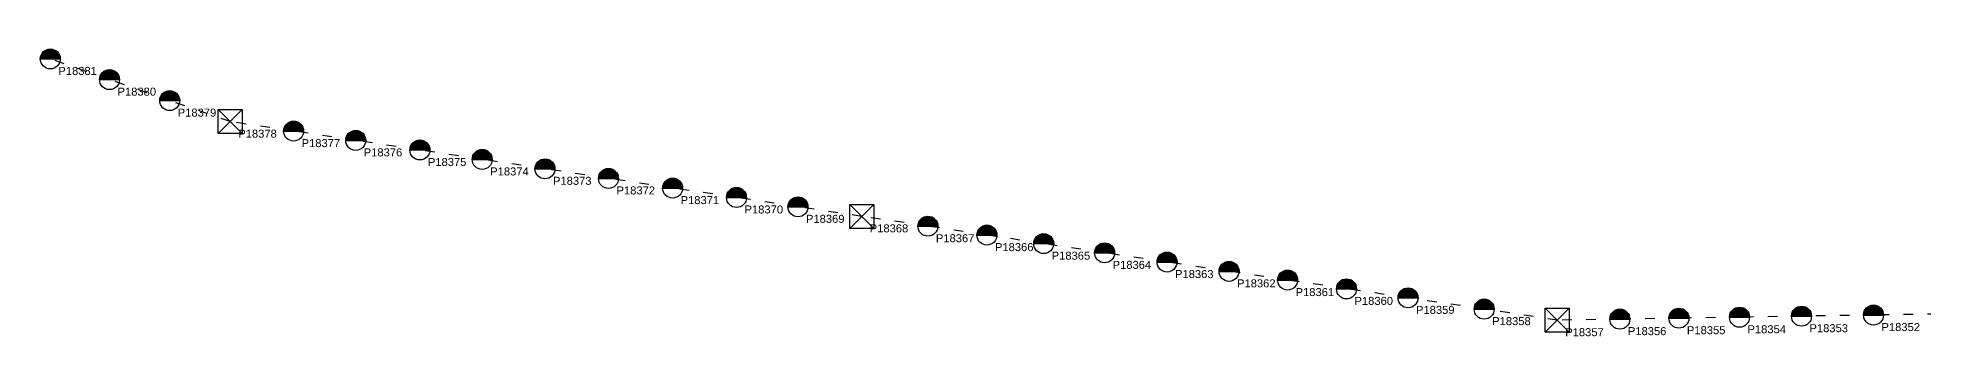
# Model space of a CAD drawing. Header units: metres. Extents: x 293745 to 312667, y 4834037 to 4842503.
# Drawn here: x 307917 to 310273, y 4834037 to 4834410 of the extents above; entities that cross this region are included whole.
import ezdxf
from ezdxf.enums import TextEntityAlignment as Align

# ---------------------------------------------------------------- set-up
doc = ezdxf.new("R2010")
doc.units = ezdxf.units.M
doc.header["$MEASUREMENT"] = 0
doc.linetypes.add('ACAD_ISO03W100', pattern=[30, 12, -18])
for name, color, linetype, lineweight in [('21_2', 200, 'ACAD_ISO03W100', 25), ('28_2', 7, 'Continuous', 25), ('28_3', 7, 'Continuous', 25), ('57_2', 7, 'Continuous', 30)]:
    doc.layers.add(name, color=color, linetype=linetype, lineweight=lineweight)
doc.styles.get("Standard").update_dxf_attribs({"font": 'arial.ttf', "height": 2})

# ---------------------------------------------------------------- blocks, each defined once
blk = doc.blocks.new('PYLON-MV-28_2')
at = {"layer": '28_2'}
blk.add_hatch(color=256, dxfattribs=at).paths.add_polyline_path([(-1.25, 0), (1.25, 0, 1)])
blk.add_line((-1.25, 0), (1.25, 0), dxfattribs=at)
blk.add_circle((0, 0), 1.25, dxfattribs=at)
blk.add_attdef('FIELD_ID', (2.57, 0), '', height=2, dxfattribs=at)
blk = doc.blocks.new('PYLON-MV-28_3')
at = {"layer": '28_3'}
blk.add_lwpolyline([(-1.5, 1.5), (1.5, 1.5), (1.5, -1.5), (-1.5, -1.5)], close=True, dxfattribs=at)
for points in [[(-1.5, 1.5), (1.5, -1.5)], [(-1.5, -1.5), (1.5, 1.5)]]:
    blk.add_lwpolyline(points, dxfattribs=at)
blk.add_attdef('FIELD_ID', (2.57, 0), '', height=2, dxfattribs=at)

msp = doc.modelspace()

# ---------------------------------------------------------------- linework, layer by layer
at = {"layer": '21_2'}
msp.add_lwpolyline([(310290.8, 4834065.2), (310211.2, 4834064), (310121.2, 4834062.6), (310043.7, 4834061.3), (309968, 4834060.1), (309894.2, 4834058.9), (309815.9, 4834057.6), (309724.6, 4834071.4), (309629.4, 4834085.5), (309552.5, 4834096.7), (309478.9, 4834107.7), (309405.7, 4834118.6), (309328.2, 4834130.2), (309250.2, 4834141.7), (309174, 4834153.2), (309103.1, 4834163.9), (309029.3, 4834175), (308946.6, 4834187.3), (308866.9, 4834199.2), (308790.1, 4834210.9), (308710.2, 4834222.6), (308630.1, 4834234.7), (308550.7, 4834246.7), (308472.2, 4834258.4), (308394.3, 4834270.2), (308314.1, 4834282.2), (308236.5, 4834293.8), (308157.3, 4834305.6), (308081.6, 4834331.9), (308006.4, 4834358.1), (307932.4, 4834384), (307855.9, 4834410.4)], dxfattribs=at)

# ---------------------------------------------------------------- block references
at = {"layer": '28_2', "xscale": 10, "yscale": 10}
for p in [(307932.4, 4834384), (308006.4, 4834358.1), (308081.6, 4834331.9), (308236.5, 4834293.8), (308314.1, 4834282.2), (308394.3, 4834270.2), (308472.2, 4834258.4), (308550.7, 4834246.7), (308630.1, 4834234.7), (308710.2, 4834222.6), (308790.1, 4834210.9), (308866.9, 4834199.2), (309029.3, 4834175), (309103.1, 4834163.9), (309174, 4834153.2), (309250.2, 4834141.7), (309328.2, 4834130.2), (309405.7, 4834118.6), (309478.9, 4834107.7), (309552.5, 4834096.7), (309629.4, 4834085.5), (309724.6, 4834071.4), (309968, 4834060.1), (310043.7, 4834061.3), (310121.2, 4834062.6), (310211.2, 4834064), (309894.2, 4834058.9)]:
    msp.add_blockref('PYLON-MV-28_2', p, dxfattribs=at)
at = {"layer": '28_3', "xscale": 10, "yscale": 10}
for p in [(308157.3, 4834305.6), (308946.6, 4834187.3), (309815.9, 4834057.6)]:
    msp.add_blockref('PYLON-MV-28_3', p, dxfattribs=at)

# ---------------------------------------------------------------- texts
at = {"layer": '57_2'}
for s, p in [('P18381', (307942.4, 4834374)), ('P18380', (308016.4, 4834348.1)), ('P18379', (308091.6, 4834321.9)), ('P18378', (308167.3, 4834295.6)), ('P18377', (308246.5, 4834283.8)), ('P18376', (308324.1, 4834272.2)), ('P18375', (308404.3, 4834260.2)), ('P18374', (308482.2, 4834248.4)), ('P18373', (308560.7, 4834236.7)), ('P18372', (308640.1, 4834224.7)), ('P18371', (308720.2, 4834212.6)), ('P18370', (308800.1, 4834200.9)), ('P18369', (308876.9, 4834189.2)), ('P18368', (308956.6, 4834177.3)), ('P18367', (309039.3, 4834165)), ('P18366', (309113.1, 4834153.9)), ('P18365', (309184, 4834143.2)), ('P18364', (309260.2, 4834131.7)), ('P18363', (309338.2, 4834120.2)), ('P18362', (309415.7, 4834108.6)), ('P18361', (309488.9, 4834097.7)), ('P18360', (309562.5, 4834086.7)), ('P18359', (309639.4, 4834075.5)), ('P18358', (309734.6, 4834061.4)), ('P18356', (309904.2, 4834048.9)), ('P18355', (309978, 4834050.1)), ('P18354', (310053.7, 4834051.3)), ('P18353', (310131.2, 4834052.6)), ('P18352', (310221.2, 4834054)), ('P18357', (309825.9, 4834047.6))]:
    msp.add_text(s, height=10, dxfattribs=at).set_placement(p, align=Align.TOP_LEFT)

doc.saveas('drawing.dxf')
